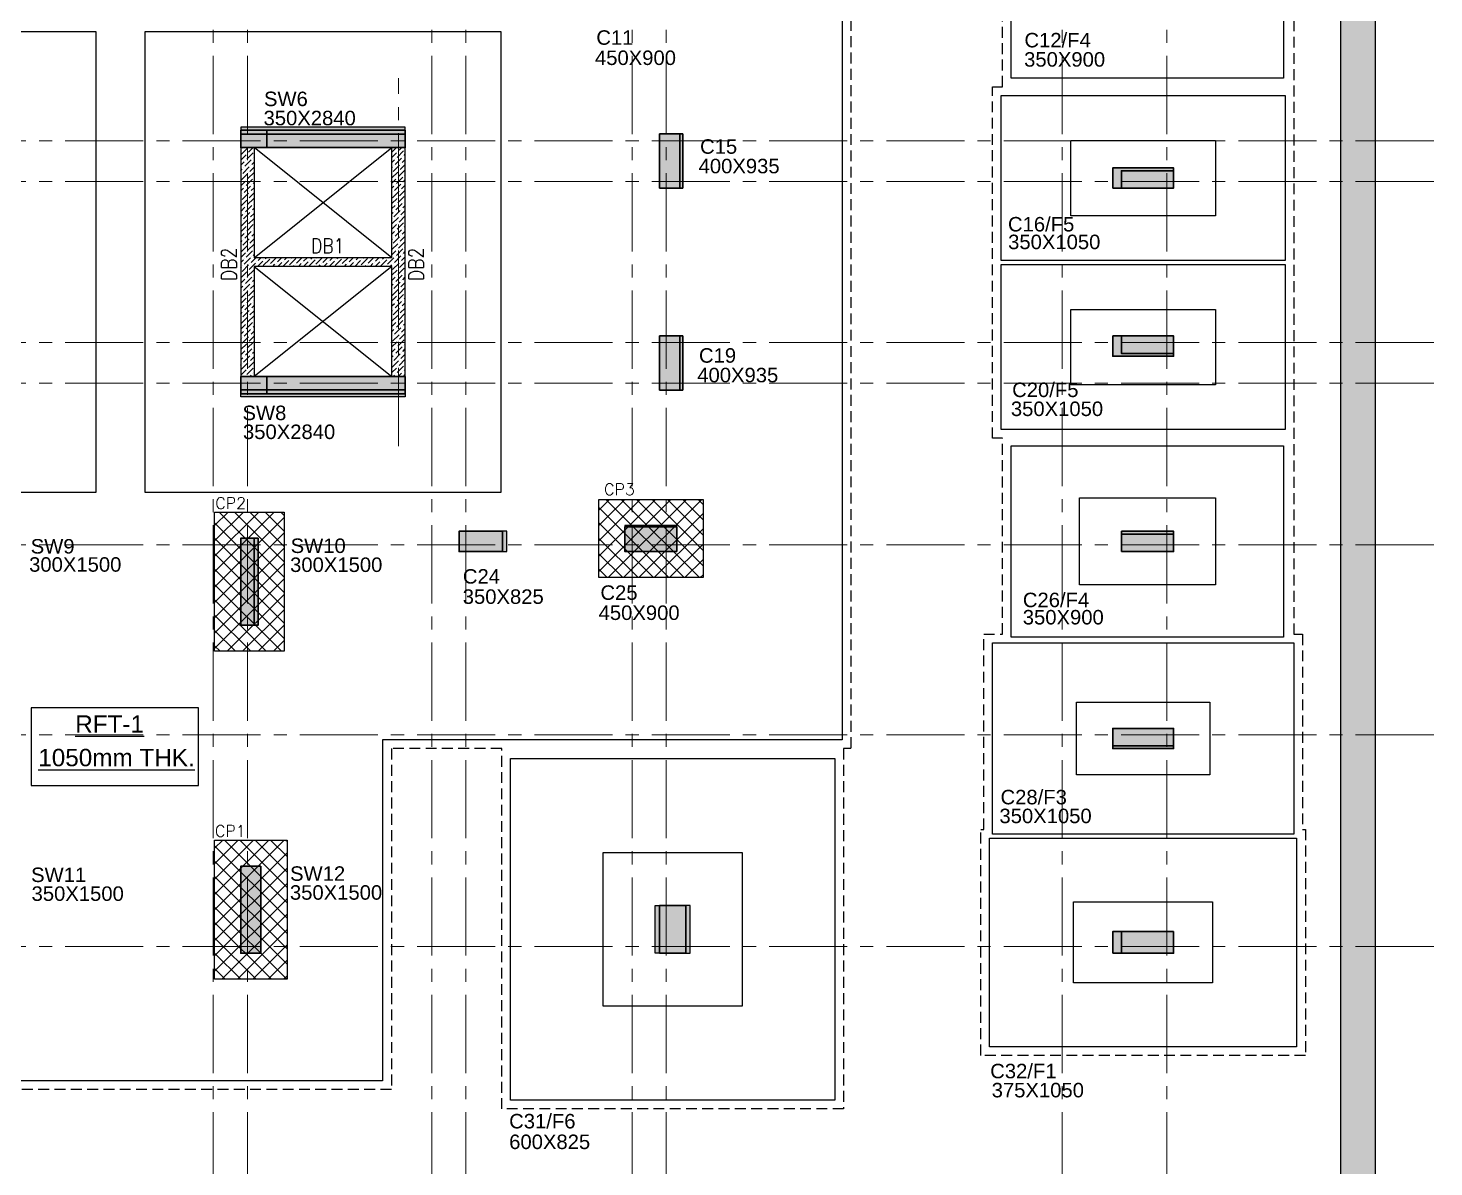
# Model space of a CAD drawing. Header units: inches. Extents: x 1472972 to 1563198, y -500444 to -382436.
# Drawn here: x 1496369 to 1520632, y -416381 to -396734 of the extents above; entities that cross this region are included whole.
import ezdxf
from ezdxf.enums import TextEntityAlignment as Align

# ---------------------------------------------------------------- set-up
doc = ezdxf.new("R2010")
doc.units = ezdxf.units.IN
doc.header["$MEASUREMENT"] = 0
for name, pattern in [('( Hidden )', [0.375, 0.25, -0.125]), ('CONTINOUS', [0]), ('HIDDEN', [0.375, 0.25, -0.125]), ('SKY CITY 100MT BASEMENT AND HP COLUMN GRID$0$CENTER2', [1.125, 0.75, -0.125, 0.125, -0.125])]:
    doc.linetypes.add(name, pattern=pattern)
for name, color, linetype in [('S- Text', 7, 'Continuous'), ('S-CAP', 112, 'Continuous'), ('S-CAP HATCH', 8, 'Continuous'), ('S-CAP NO', 112, 'Continuous'), ('S-COL. UPTO 1ST BFRSL', 6, 'Continuous'), ('S-COL. UPTO 2nd BFRSL', 5, 'Continuous'), ('S-COL. UPTO 3rd BFRSL', 30, 'Continuous'), ('S-COL. UPTO GFRSL', 3, 'Continuous'), ('S-COLUMN', 1, 'Continuous'), ('S-COLUMN HATCH', 1, 'Continuous'), ('S-COLUMN NO', 7, 'Continuous'), ('S-COLUMN SIZE', 12, 'Continuous'), ('S-DIAPHRAGM WALL', 1, 'Continuous'), ('S-FOOTING', 4, 'Continuous'), ('S-PCC', 7, 'HIDDEN'), ('S-RCC WALL', 6, 'Continuous'), ('S-TEXT', 7, 'Continuous')]:
    doc.layers.add(name, color=color, linetype=linetype)
doc.layers.add('SKY CITY 100MT BASEMENT AND HP COLUMN GRID$0$cen-line', color=8, linetype='SKY CITY 100MT BASEMENT AND HP COLUMN GRID$0$CENTER2', lineweight=0)
doc.styles.add('AR', font='arial.ttf')
doc.styles.add('ARIAL', font='arial.ttf')
doc.styles.add('ROMANSE', font='romans.shx', dxfattribs={"width": 0.85})
doc.styles.add('RS', font='romans.shx', dxfattribs={"width": 0.85})

# ---------------------------------------------------------------- blocks, each defined once
blk = doc.blocks.new('A$C3A3D5C1D')
at = {"layer": 'S-COLUMN HATCH', "lineweight": 30}
h = blk.add_hatch(color=256, dxfattribs=at)
h.dxf.hatch_style = 1
h.paths.add_polyline_path([(0, 6770), (900, 6770), (900, 7070), (0, 7070)])
h = blk.add_hatch(color=256, dxfattribs=at)
h.dxf.hatch_style = 1
h.paths.add_polyline_path([(8520, 7070), (8870, 7070), (8870, 6135), (8520, 6135)])
h = blk.add_hatch(color=256, dxfattribs=at)
h.dxf.hatch_style = 1
h.paths.add_polyline_path([(900, 3350), (0, 3350), (0, 3650), (900, 3650)])
h = blk.add_hatch(color=256, dxfattribs=at)
h.dxf.hatch_style = 1
h.paths.add_polyline_path([(8570, 3350), (8570, 3775), (9470, 3775), (9470, 3350)])
h = blk.add_hatch(color=256, dxfattribs=at)
h.dxf.hatch_style = 1
h.paths.add_polyline_path([(11580, 3350), (11580, 3700), (12330, 3700), (12330, 3350)])
h = blk.add_hatch(color=256, dxfattribs=at)
h.dxf.hatch_style = 1
h.paths.add_polyline_path([(15870, 2080), (16100, 2080), (16100, 3580), (15870, 3580)])
h = blk.add_hatch(color=256, dxfattribs=at)
h.dxf.hatch_style = 1
h.paths.add_polyline_path([(15750, -2080), (16100, -2080), (16100, -3580), (15750, -3580)])
h = blk.add_hatch(color=256, dxfattribs=at)
h.dxf.hatch_style = 1
h.paths.add_polyline_path([(8420, -2755), (8870, -2755), (8870, -3580), (8420, -3580)])
h = blk.add_hatch(color=256, dxfattribs=at)
h.dxf.hatch_style = 1
h.paths.add_polyline_path([(0, -3205), (900, -3205), (900, -3580), (0, -3580)])
at = {"layer": 'S-COLUMN', "lineweight": 30}
for points in [[(0, 6770), (900, 6770), (900, 7070), (0, 7070)], [(8520, 7070), (8870, 7070), (8870, 6135), (8520, 6135)], [(900, 3350), (0, 3350), (0, 3650), (900, 3650)], [(8570, 3350), (8570, 3775), (9470, 3775), (9470, 3350)], [(11580, 3350), (11580, 3700), (12330, 3700), (12330, 3350)], [(15870, 2080), (16100, 2080), (16100, 3580), (15870, 3580)], [(15750, -2080), (16100, -2080), (16100, -3580), (15750, -3580)], [(8420, -2755), (8870, -2755), (8870, -3580), (8420, -3580)], [(0, -3205), (900, -3205), (900, -3580), (0, -3580)]]:
    blk.add_lwpolyline(points, close=True, dxfattribs=at)
blk = doc.blocks.new('BLOCK-B TYP. 12.11.22')
at = {"layer": 'S-COLUMN HATCH', "lineweight": 30}
h = blk.add_hatch(color=256, dxfattribs=at)
h.dxf.hatch_style = 1
h.paths.add_polyline_path([(-900, 3505), (-900, 3205), (150, 3205), (150, 3505)])
at = {"layer": 'S-COLUMN', "lineweight": 30}
blk.add_lwpolyline([(-900, 3205), (150, 3205), (150, 3505), (-900, 3505)], close=True, dxfattribs=at)
blk.add_blockref('A$C3A3D5C1D', (-900, 3205))
blk = doc.blocks.new('BLOCK-B UPTO GFRSL')
at = {"layer": 'S-COL. UPTO GFRSL'}
h = blk.add_hatch(color=256, dxfattribs=at)
h.dxf.hatch_style = 1
h.paths.add_polyline_path([(1578739, -402045), (1578589, -402045), (1578589, -402345), (1577689, -402345), (1577689, -402395), (1578739, -402395)])
at = {"layer": 'S-COL. UPTO GFRSL', "lineweight": 30}
h = blk.add_hatch(color=256, dxfattribs=at)
h.dxf.hatch_style = 1
h.paths.add_polyline_path([(1578589, -405415), (1578589, -405465), (1577689, -405465), (1577689, -405415)])
at = {"layer": 'S-COL. UPTO GFRSL'}
h = blk.add_hatch(color=256, dxfattribs=at)
h.dxf.hatch_style = 1
h.paths.add_polyline_path([(1586259, -405315), (1587159, -405315), (1587159, -405340), (1586259, -405340)])
h = blk.add_hatch(color=256, dxfattribs=at)
h.dxf.hatch_style = 1
h.paths.add_polyline_path([(1589269, -405765), (1589194, -405765), (1589194, -405415), (1589269, -405415)])
at = {"layer": 'S-COL. UPTO GFRSL', "lineweight": 30}
h = blk.add_hatch(color=256, dxfattribs=at)
h.dxf.hatch_style = 1
h.paths.add_polyline_path([(1593559, -407035), (1593489, -407035), (1593489, -405535), (1593559, -405535)])
h = blk.add_hatch(color=256, dxfattribs=at)
h.dxf.hatch_style = 1
h.paths.add_polyline_path([(1578739, -409114), (1578739, -409164), (1577689, -409164), (1577689, -409114)])
at = {"layer": 'S-COL. UPTO GFRSL'}
h = blk.add_hatch(color=256, dxfattribs=at)
h.dxf.hatch_style = 1
h.paths.add_polyline_path([(1586034, -411870), (1586109, -411870), (1586109, -412695), (1586034, -412695)])
at = {"layer": 'S-COL. UPTO GFRSL', "lineweight": 30}
h = blk.add_hatch(color=256, dxfattribs=at)
h.dxf.hatch_style = 1
h.paths.add_polyline_path([(1578739, -412695), (1578739, -412320), (1578589, -412320), (1578589, -412695)])
for points in [[(1578739, -402045), (1578589, -402045), (1578589, -402345), (1577689, -402345), (1577689, -402395), (1578739, -402395)], [(1578589, -405415), (1578589, -405465), (1577689, -405465), (1577689, -405415)], [(1593559, -407035), (1593489, -407035), (1593489, -405535), (1593559, -405535)], [(1578739, -409114), (1578739, -409164), (1577689, -409164), (1577689, -409114)], [(1578739, -412695), (1578739, -412320), (1578589, -412320), (1578589, -412695)]]:
    blk.add_lwpolyline(points, close=True, dxfattribs=at)
at = {"layer": 'S-COL. UPTO GFRSL', "color": 3}
for points in [[(1586259, -405315), (1587159, -405315), (1587159, -405340), (1586259, -405340)], [(1589269, -405765), (1589194, -405765), (1589194, -405415), (1589269, -405415)], [(1586034, -411870), (1586109, -411870), (1586109, -412695), (1586034, -412695)]]:
    blk.add_lwpolyline(points, close=True, dxfattribs=at)
blk = doc.blocks.new('300X450')
at = {"layer": 'S-COLUMN HATCH'}
h = blk.add_hatch(color=256, dxfattribs=at)
h.dxf.hatch_style = 1
h.paths.add_polyline_path([(1490333, -75973), (1490333, -75673), (1490783, -75673), (1490783, -75973)])
at = {"layer": 'S-COLUMN', "lineweight": 30}
blk.add_lwpolyline([(1490333, -75973), (1490333, -75673), (1490783, -75673), (1490783, -75973)], close=True, dxfattribs=at)

msp = doc.modelspace()

# ---------------------------------------------------------------- hatches: boundary and pattern name
at = {"layer": 'S-COL. UPTO 1ST BFRSL', "lineweight": 30}
h = msp.add_hatch(color=256, dxfattribs=at)
h.dxf.hatch_style = 1
h.paths.add_polyline_path([(1507618.4, -399494.6), (1507668.4, -399494.6), (1507668.4, -398559.6), (1507618.4, -398559.6)])
h = msp.add_hatch(color=256, dxfattribs=at)
h.dxf.hatch_style = 1
h.paths.add_polyline_path([(1507618.4, -402044.6), (1507668.4, -402044.6), (1507668.4, -402979.6), (1507618.4, -402979.6)])
at = {"layer": 'S-COL. UPTO 2nd BFRSL'}
h = msp.add_hatch(color=5, dxfattribs=at)
h.dxf.hatch_style = 1
h.paths.add_polyline_path([(1500038.1, -398494.6), (1502878.1, -398494.6), (1502878.1, -398444.6), (1500038.1, -398444.6)])
h = msp.add_hatch(color=5, dxfattribs=at)
h.dxf.hatch_style = 1
h.paths.add_polyline_path([(1500038.1, -403044.6), (1502878.1, -403044.6), (1502878.1, -403094.6), (1500038.1, -403094.6)])
at = {"layer": 'S-COL. UPTO 3rd BFRSL'}
h = msp.add_hatch(color=256, dxfattribs=at)
h.dxf.hatch_style = 1
h.paths.add_polyline_path([(1507192.9, -411869.6), (1507192.9, -412694.6), (1507267.9, -412694.6), (1507267.9, -411869.6)])
at = {"layer": 'S-COL. UPTO GFRSL', "lineweight": 30}
h = msp.add_hatch(color=256, dxfattribs=at)
h.dxf.hatch_style = 1
h.paths.add_polyline_path([(1500488.1, -398564.6), (1500488.1, -398494.6), (1502878.1, -398494.6), (1502878.1, -398564.6)])
h = msp.add_hatch(color=256, dxfattribs=at)
h.dxf.hatch_style = 1
h.paths.add_polyline_path([(1500488.1, -402974.6), (1500488.1, -403044.6), (1502878.1, -403044.6), (1502878.1, -402974.6)])
at = {"layer": 'S-COLUMN HATCH', "lineweight": 30}
h = msp.add_hatch(color=256, dxfattribs=at)
h.dxf.hatch_style = 1
h.paths.add_polyline_path([(1502878.1, -398564.6), (1502878.1, -398794.6), (1500038.1, -398794.6), (1500038.1, -398564.6)])
h = msp.add_hatch(color=256, dxfattribs=at)
h.dxf.hatch_style = 1
h.paths.add_polyline_path([(1502878.1, -402974.6), (1502878.1, -402744.6), (1500038.1, -402744.6), (1500038.1, -402974.6)])
at = {"layer": 'S-DIAPHRAGM WALL', "true_color": 0x828282}
h = msp.add_hatch(color=8, dxfattribs=at)
h.dxf.hatch_style = 1
h.paths.add_polyline_path([(1476764.5, -386180.6), (1477769.1, -460913.6), (1517028.6, -460913.6), (1517028.6, -420907.7), (1519026.1, -420907.7), (1519026.1, -386180.6)], flags=16)
h.paths.add_polyline_path([(1476156.4, -385580.6), (1477177.1, -461513.6), (1517628.6, -461513.6), (1517628.6, -421507.7), (1519626.1, -421507.7), (1519626.1, -385580.6)])

# ---------------------------------------------------------------- linework, layer by layer
at = {"color": 3}
for p, q in [((1502648.1, -400694.6), (1500268.1, -398794.6)), ((1500268.1, -400694.6), (1502648.1, -398794.6)), ((1502648.1, -400844.6), (1500268.1, -402744.6)), ((1500268.1, -400844.6), (1502648.1, -402744.6))]:
    msp.add_line(p, q, dxfattribs=at)
at = {"layer": 'S- Text'}
for p, q in [((1499309.9, -408459), (1496421, -408459)), ((1496421, -408459), (1496421, -409801.9)), ((1499309.9, -409801.9), (1499309.9, -408459)), ((1496421, -409801.9), (1499309.9, -409801.9))]:
    msp.add_line(p, q, dxfattribs=at)
at = {"layer": 'S-CAP'}
for p, q in [((1491398.1, -396794.6), (1497538.1, -396794.6)), ((1497538.1, -396794.6), (1497538.1, -404744.6)), ((1498388.1, -396794.6), (1504528.1, -396794.6)), ((1498388.1, -404744.6), (1498388.1, -396794.6)), ((1504528.1, -396794.6), (1504528.1, -404744.6)), ((1497538.1, -404744.6), (1491398.1, -404744.6)), ((1504528.1, -404744.6), (1498388.1, -404744.6)), ((1506217.9, -404864.6), (1508017.9, -404864.6)), ((1506217.9, -406214.6), (1506217.9, -404864.6)), ((1508017.9, -404864.6), (1508017.9, -406214.6)), ((1499587.9, -407484.6), (1499587.9, -405084.6)), ((1499587.9, -405084.6), (1500787.9, -405084.6)), ((1500787.9, -405084.6), (1500787.9, -407484.6)), ((1508017.9, -406214.6), (1506217.9, -406214.6)), ((1500787.9, -407484.6), (1499587.9, -407484.6)), ((1499587.9, -410744.6), (1500837.9, -410744.6)), ((1499587.9, -413144.6), (1499587.9, -410744.6)), ((1500837.9, -410744.6), (1500837.9, -413144.6)), ((1500837.9, -413144.6), (1499587.9, -413144.6))]:
    msp.add_line(p, q, dxfattribs=at)
at = {"layer": 'S-CAP HATCH', "color": 8, "linetype": 'Continuous'}
for p, q in [((1507464.2, -404864.6), (1506217.9, -406110.9)), ((1507199, -404864.6), (1506217.9, -405845.7)), ((1506933.8, -404864.6), (1506217.9, -405580.6)), ((1506668.7, -404864.6), (1506217.9, -405315.4)), ((1506403.5, -404864.6), (1506217.9, -405050.2)), ((1506341.5, -404864.6), (1507691.5, -406214.6)), ((1507729.3, -404864.6), (1506379.3, -406214.6)), ((1506606.6, -404864.6), (1507956.6, -406214.6)), ((1507994.5, -404864.6), (1506644.5, -406214.6)), ((1506871.8, -404864.6), (1508017.9, -406010.7)), ((1507136.9, -404864.6), (1508017.9, -405745.5)), ((1507402.1, -404864.6), (1508017.9, -405480.3)), ((1507667.3, -404864.6), (1508017.9, -405215.2)), ((1507932.4, -404864.6), (1508017.9, -404950)), ((1500615, -405084.6), (1499587.9, -406111.8)), ((1500349.9, -405084.6), (1499587.9, -405846.6)), ((1500084.7, -405084.6), (1499587.9, -405581.5)), ((1499819.5, -405084.6), (1499587.9, -405316.3)), ((1500787.9, -405176.9), (1499587.9, -406376.9)), ((1499667.2, -405084.6), (1500787.9, -406205.3)), ((1499932.3, -405084.6), (1500787.9, -405940.1)), ((1500197.5, -405084.6), (1500787.9, -405675)), ((1500462.7, -405084.6), (1500787.9, -405409.8)), ((1500727.8, -405084.6), (1500787.9, -405144.6)), ((1506217.9, -405006.2), (1507426.3, -406214.6)), ((1508017.9, -405106.4), (1506909.7, -406214.6)), ((1499587.9, -405270.5), (1500787.9, -406470.5)), ((1506217.9, -405271.3), (1507161.1, -406214.6)), ((1508017.9, -405371.6), (1507174.8, -406214.6)), ((1500787.9, -405442.1), (1499587.9, -406642.1)), ((1499587.9, -405535.6), (1500787.9, -406735.6)), ((1506217.9, -405536.5), (1506896, -406214.6)), ((1508017.9, -405636.7), (1507440, -406214.6)), ((1500787.9, -405707.3), (1499587.9, -406907.3)), ((1499587.9, -405800.8), (1500787.9, -407000.8)), ((1506217.9, -405801.7), (1506630.8, -406214.6)), ((1508017.9, -405901.9), (1507705.2, -406214.6)), ((1500787.9, -405972.4), (1499587.9, -407172.4)), ((1499587.9, -406065.9), (1500787.9, -407265.9)), ((1506217.9, -406066.8), (1506365.6, -406214.6)), ((1508017.9, -406167.1), (1507970.3, -406214.6)), ((1500787.9, -406237.6), (1499587.9, -407437.6)), ((1499587.9, -406331.1), (1500741.3, -407484.6)), ((1499587.9, -406596.3), (1500476.2, -407484.6)), ((1500787.9, -406502.8), (1499806, -407484.6)), ((1499587.9, -406861.4), (1500211, -407484.6)), ((1500787.9, -406767.9), (1500071.2, -407484.6)), ((1499587.9, -407126.6), (1499945.8, -407484.6)), ((1500787.9, -407033.1), (1500336.4, -407484.6)), ((1500787.9, -407298.3), (1500601.5, -407484.6)), ((1499587.9, -407391.8), (1499680.7, -407484.6)), ((1500788.7, -410744.6), (1499587.9, -411945.4)), ((1500523.5, -410744.6), (1499587.9, -411680.2)), ((1500258.3, -410744.6), (1499587.9, -411415.1)), ((1499993.2, -410744.6), (1499587.9, -411149.9)), ((1499728, -410744.6), (1499587.9, -410884.7)), ((1499758.7, -410744.6), (1500837.9, -411823.8)), ((1500023.9, -410744.6), (1500837.9, -411558.6)), ((1500289, -410744.6), (1500837.9, -411293.4)), ((1500554.2, -410744.6), (1500837.9, -411028.3)), ((1500819.4, -410744.6), (1500837.9, -410763.1)), ((1499587.9, -410838.9), (1500837.9, -412088.9)), ((1500837.9, -410960.6), (1499587.9, -412210.6)), ((1499587.9, -411104.1), (1500837.9, -412354.1)), ((1500837.9, -411225.7), (1499587.9, -412475.7)), ((1499587.9, -411369.3), (1500837.9, -412619.3)), ((1500837.9, -411490.9), (1499587.9, -412740.9)), ((1499587.9, -411634.4), (1500837.9, -412884.4)), ((1500837.9, -411756.1), (1499587.9, -413006.1)), ((1499587.9, -411899.6), (1500832.9, -413144.6)), ((1499587.9, -412164.8), (1500567.7, -413144.6)), ((1500837.9, -412021.2), (1499714.5, -413144.6)), ((1499587.9, -412429.9), (1500302.5, -413144.6)), ((1500837.9, -412286.4), (1499979.7, -413144.6)), ((1499587.9, -412695.1), (1500037.4, -413144.6)), ((1500837.9, -412551.6), (1500244.8, -413144.6)), ((1499587.9, -412960.3), (1499772.2, -413144.6)), ((1500837.9, -412816.7), (1500510, -413144.6)), ((1500837.9, -413081.9), (1500775.2, -413144.6))]:
    msp.add_line(p, q, dxfattribs=at)
at = {"layer": 'S-COL. UPTO 1ST BFRSL', "lineweight": 30}
for points in [[(1507618.4, -399494.6), (1507668.4, -399494.6), (1507668.4, -398559.6), (1507618.4, -398559.6)], [(1507618.4, -402044.6), (1507668.4, -402044.6), (1507668.4, -402979.6), (1507618.4, -402979.6)]]:
    msp.add_lwpolyline(points, close=True, dxfattribs=at)
at = {"layer": 'S-COL. UPTO 2nd BFRSL', "color": 5}
for points in [[(1500038.1, -398494.6), (1502878.1, -398494.6), (1502878.1, -398444.6), (1500038.1, -398444.6)], [(1500038.1, -403044.6), (1502878.1, -403044.6), (1502878.1, -403094.6), (1500038.1, -403094.6)]]:
    msp.add_lwpolyline(points, close=True, dxfattribs=at)
at = {"layer": 'S-COL. UPTO 3rd BFRSL'}
msp.add_lwpolyline([(1507192.9, -411869.6), (1507267.9, -411869.6), (1507267.9, -412694.6), (1507192.9, -412694.6)], close=True, dxfattribs=at)
at = {"layer": 'S-COL. UPTO GFRSL', "color": 8, "linetype": 'Continuous'}
for p, q in [((1500038.1, -398833.8), (1500041.3, -398830.7)), ((1500052.3, -398908), (1500162.8, -398797.6)), ((1500063.4, -398808.6), (1500063.4, -398808.6)), ((1500140.7, -398996.4), (1500251.2, -398886)), ((1500173.9, -398874.9), (1500254.2, -398794.6)), ((1502648.1, -398963.9), (1502726.1, -398886)), ((1502648.7, -398874.9), (1502729, -398794.6)), ((1502737.1, -398963.3), (1502847.6, -398852.8)), ((1502748.2, -398863.9), (1502748.2, -398863.9)), ((1502770.3, -398841.8), (1502817.4, -398794.6)), ((1502869.7, -398830.7), (1502869.7, -398830.7)), ((1500038.1, -399010.6), (1500129.7, -398919.1)), ((1500038.1, -399099), (1500096.5, -399040.6)), ((1500074.4, -399239.5), (1500184.9, -399129)), ((1500107.6, -399118), (1500218, -399007.5)), ((1500118.6, -399018.5), (1500118.6, -399018.5)), ((1500151.8, -398897), (1500151.8, -398897)), ((1500207, -399106.9), (1500207, -399106.9)), ((1500229.1, -399084.8), (1500268.1, -399045.8)), ((1500240.1, -398985.4), (1500240.1, -398985.4)), ((1500262.2, -398963.3), (1500268.1, -398957.4)), ((1502648.1, -399052.3), (1502692.9, -399007.5)), ((1502648.1, -399140.6), (1502659.8, -399129)), ((1502670.8, -399206.4), (1502781.3, -399095.9)), ((1502681.9, -399106.9), (1502681.9, -399106.9)), ((1502704, -399084.8), (1502814.5, -398974.3)), ((1502715, -398985.4), (1502715, -398985.4)), ((1502792.4, -399173.2), (1502878.1, -399087.4)), ((1502803.4, -399073.8), (1502803.4, -399073.8)), ((1502825.5, -399051.7), (1502878.1, -398999)), ((1502836.6, -398952.2), (1502836.6, -398952.2)), ((1502858.7, -398930.1), (1502878.1, -398910.6)), ((1500038.1, -399187.4), (1500063.4, -399162.2)), ((1500038.1, -399452.6), (1500118.6, -399372.1)), ((1500041.3, -399361), (1500151.8, -399250.6)), ((1500052.3, -399261.6), (1500052.3, -399261.6)), ((1500085.5, -399140.1), (1500085.5, -399140.1)), ((1500129.7, -399449.4), (1500240.1, -399338.9)), ((1500140.7, -399350), (1500140.7, -399350)), ((1500162.8, -399327.9), (1500268.1, -399222.6)), ((1500173.9, -399228.5), (1500173.9, -399228.5)), ((1500196, -399206.4), (1500268.1, -399134.2)), ((1500262.2, -399316.8), (1500262.2, -399316.8)), ((1502648.1, -399317.4), (1502748.2, -399217.4)), ((1502648.1, -399405.8), (1502715, -399338.9)), ((1502648.7, -399228.5), (1502648.7, -399228.5)), ((1502726.1, -399416.3), (1502836.6, -399305.8)), ((1502737.1, -399316.8), (1502737.1, -399316.8)), ((1502759.2, -399294.7), (1502869.7, -399184.3)), ((1502770.3, -399195.3), (1502770.3, -399195.3)), ((1502847.6, -399383.1), (1502878.1, -399352.6)), ((1502858.7, -399283.7), (1502858.7, -399283.7)), ((1500038.1, -399540.9), (1500085.5, -399493.6)), ((1500038.1, -399629.3), (1500052.3, -399615.2)), ((1500063.4, -399692.5), (1500173.9, -399582)), ((1500074.4, -399593.1), (1500074.4, -399593.1)), ((1500096.5, -399571), (1500207, -399460.5)), ((1500107.6, -399471.5), (1500107.6, -399471.5)), ((1500184.9, -399659.3), (1500268.1, -399576.1)), ((1500196, -399559.9), (1500196, -399559.9)), ((1500218, -399537.8), (1500268.1, -399487.7)), ((1500229.1, -399438.4), (1500229.1, -399438.4)), ((1500251.2, -399416.3), (1500268.1, -399399.3)), ((1502648.1, -399494.2), (1502681.9, -399460.5)), ((1502648.1, -399582.6), (1502648.7, -399582)), ((1502659.8, -399659.3), (1502770.3, -399548.9)), ((1502670.8, -399559.9), (1502670.8, -399559.9)), ((1502692.9, -399537.8), (1502803.4, -399427.3)), ((1502704, -399438.4), (1502704, -399438.4)), ((1502781.3, -399626.2), (1502878.1, -399529.4)), ((1502792.4, -399526.8), (1502792.4, -399526.8)), ((1502814.5, -399504.7), (1502878.1, -399441)), ((1502825.5, -399405.2), (1502825.5, -399405.2)), ((1500038.1, -399806.1), (1500140.7, -399703.5)), ((1500038.1, -399894.5), (1500107.6, -399825.1)), ((1500041.3, -399714.6), (1500041.3, -399714.6)), ((1500118.6, -399902.4), (1500229.1, -399791.9)), ((1500129.7, -399803), (1500129.7, -399803)), ((1500151.8, -399780.9), (1500262.2, -399670.4)), ((1500162.8, -399681.4), (1500162.8, -399681.4)), ((1500240.1, -399869.3), (1500268.1, -399841.3)), ((1500251.2, -399769.8), (1500251.2, -399769.8)), ((1502648.1, -399759.4), (1502737.1, -399670.4)), ((1502648.1, -399847.8), (1502704, -399791.9)), ((1502715, -399869.3), (1502825.5, -399758.8)), ((1502726.1, -399769.8), (1502726.1, -399769.8)), ((1502748.2, -399747.7), (1502858.7, -399637.3)), ((1502759.2, -399648.3), (1502759.2, -399648.3)), ((1502814.5, -399858.2), (1502814.5, -399858.2)), ((1502836.6, -399836.1), (1502878.1, -399794.5)), ((1502847.6, -399736.7), (1502847.6, -399736.7)), ((1502869.7, -399714.6), (1502878.1, -399706.1)), ((1500038.1, -399982.9), (1500074.4, -399946.6)), ((1500038.1, -400071.3), (1500041.3, -400068.1)), ((1500052.3, -400145.5), (1500162.8, -400035)), ((1500063.4, -400046), (1500063.4, -400046)), ((1500085.5, -400024), (1500196, -399913.5)), ((1500096.5, -399924.5), (1500096.5, -399924.5)), ((1500173.9, -400112.3), (1500268.1, -400018)), ((1500184.9, -400012.9), (1500184.9, -400012.9)), ((1500207, -399990.8), (1500268.1, -399929.7)), ((1500218, -399891.4), (1500218, -399891.4)), ((1502648.1, -399936.1), (1502670.8, -399913.5)), ((1502648.7, -400112.3), (1502759.2, -400001.9)), ((1502659.8, -400012.9), (1502659.8, -400012.9)), ((1502681.9, -399990.8), (1502792.4, -399880.3)), ((1502692.9, -399891.4), (1502692.9, -399891.4)), ((1502737.1, -400200.7), (1502847.6, -400090.2)), ((1502748.2, -400101.3), (1502748.2, -400101.3)), ((1502770.3, -400079.2), (1502878.1, -399971.3)), ((1502781.3, -399979.8), (1502781.3, -399979.8)), ((1502803.4, -399957.7), (1502878.1, -399882.9)), ((1502869.7, -400068.1), (1502869.7, -400068.1)), ((1500038.1, -400248), (1500129.7, -400156.5)), ((1500038.1, -400336.4), (1500096.5, -400278.1)), ((1500107.6, -400355.4), (1500218, -400244.9)), ((1500118.6, -400256), (1500118.6, -400256)), ((1500140.7, -400233.9), (1500251.2, -400123.4)), ((1500151.8, -400134.4), (1500151.8, -400134.4)), ((1500207, -400344.4), (1500207, -400344.4)), ((1500229.1, -400322.3), (1500268.1, -400283.2)), ((1500240.1, -400222.8), (1500240.1, -400222.8)), ((1500262.2, -400200.7), (1500268.1, -400194.8)), ((1502648.1, -400201.3), (1502726.1, -400123.4)), ((1502648.1, -400289.7), (1502692.9, -400244.9)), ((1502670.8, -400443.8), (1502781.3, -400333.3)), ((1502681.9, -400344.4), (1502681.9, -400344.4)), ((1502704, -400322.3), (1502814.5, -400211.8)), ((1502715, -400222.8), (1502715, -400222.8)), ((1502792.4, -400410.6), (1502878.1, -400324.9)), ((1502803.4, -400311.2), (1502803.4, -400311.2)), ((1502825.5, -400289.1), (1502878.1, -400236.5)), ((1502836.6, -400189.7), (1502836.6, -400189.7)), ((1502858.7, -400167.6), (1502878.1, -400148.1)), ((1500038.1, -400424.8), (1500063.4, -400399.6)), ((1500041.3, -400598.5), (1500151.8, -400488)), ((1500052.3, -400499), (1500052.3, -400499)), ((1500074.4, -400476.9), (1500184.9, -400366.5)), ((1500085.5, -400377.5), (1500085.5, -400377.5)), ((1500129.7, -400686.9), (1500240.1, -400576.4)), ((1500162.8, -400565.3), (1500268.1, -400460)), ((1500173.9, -400465.9), (1500173.9, -400465.9)), ((1500196, -400443.8), (1500268.1, -400371.6)), ((1500262.2, -400554.3), (1500262.2, -400554.3)), ((1502648.1, -400378.1), (1502659.8, -400366.5)), ((1502648.1, -400554.9), (1502748.2, -400454.8)), ((1502648.1, -400643.3), (1502715, -400576.4)), ((1502648.7, -400465.9), (1502648.7, -400465.9)), ((1502726.1, -400653.7), (1502836.6, -400543.2)), ((1502737.1, -400554.3), (1502737.1, -400554.3)), ((1502759.2, -400532.2), (1502869.7, -400421.7)), ((1502770.3, -400432.7), (1502770.3, -400432.7)), ((1502858.7, -400521.1), (1502858.7, -400521.1)), ((1500038.1, -400690), (1500118.6, -400609.5)), ((1500038.1, -400778.4), (1500085.5, -400731.1)), ((1500063.4, -400929.9), (1500173.9, -400819.4)), ((1500096.5, -400808.4), (1500207, -400697.9)), ((1500107.6, -400709), (1500107.6, -400709)), ((1500140.7, -400587.4), (1500140.7, -400587.4)), ((1500184.9, -400896.8), (1500295.4, -400786.3)), ((1500196, -400797.3), (1500196, -400797.3)), ((1500218, -400775.3), (1500298.7, -400694.6)), ((1500229.1, -400675.8), (1500229.1, -400675.8)), ((1500251.2, -400653.7), (1500268.1, -400636.8)), ((1500317.5, -400764.2), (1500317.5, -400764.2)), ((1500325.5, -400844.6), (1500416.9, -400753.2)), ((1500339.6, -400742.1), (1500387.1, -400694.6)), ((1500428, -400830.5), (1500538.5, -400720)), ((1500439, -400731.1), (1500439, -400731.1)), ((1500461.1, -400709), (1500475.5, -400694.6)), ((1500527.4, -400819.4), (1500527.4, -400819.4)), ((1500549.5, -400797.3), (1500652.3, -400694.6)), ((1500560.6, -400697.9), (1500560.6, -400697.9)), ((1500590.6, -400844.6), (1500626.8, -400808.4)), ((1500648.9, -400786.3), (1500648.9, -400786.3)), ((1500671, -400764.2), (1500740.6, -400694.6)), ((1500679, -400844.6), (1500748.4, -400775.3)), ((1500767.4, -400844.6), (1500869.9, -400742.1)), ((1500770.5, -400753.2), (1500770.5, -400753.2)), ((1500792.6, -400731.1), (1500829, -400694.6)), ((1500881, -400819.4), (1500991.4, -400709)), ((1500892, -400720), (1500892, -400720)), ((1500914.1, -400697.9), (1500917.4, -400694.6)), ((1500980.4, -400808.4), (1500980.4, -400808.4)), ((1501002.5, -400786.3), (1501094.2, -400694.6)), ((1501032.6, -400844.6), (1501079.8, -400797.3)), ((1501101.9, -400775.3), (1501101.9, -400775.3)), ((1501121, -400844.6), (1501201.4, -400764.2)), ((1501124, -400753.2), (1501182.6, -400694.6)), ((1501212.4, -400841.5), (1501322.9, -400731.1)), ((1501223.5, -400742.1), (1501223.5, -400742.1)), ((1501245.6, -400720), (1501271, -400694.6)), ((1501334, -400808.4), (1501444.4, -400697.9)), ((1501345, -400709), (1501345, -400709)), ((1501386.1, -400844.6), (1501411.3, -400819.4)), ((1501433.4, -400797.3), (1501433.4, -400797.3)), ((1501455.5, -400775.3), (1501536.1, -400694.6)), ((1501474.5, -400844.6), (1501532.8, -400786.3)), ((1501554.9, -400764.2), (1501554.9, -400764.2)), ((1501562.9, -400844.6), (1501654.4, -400753.2)), ((1501577, -400742.1), (1501624.5, -400694.6)), ((1501665.4, -400830.5), (1501775.9, -400720)), ((1501676.5, -400731.1), (1501676.5, -400731.1)), ((1501698.6, -400709), (1501712.9, -400694.6)), ((1501764.8, -400819.4), (1501764.8, -400819.4)), ((1501786.9, -400797.3), (1501889.7, -400694.6)), ((1501798, -400697.9), (1501798, -400697.9)), ((1501828.1, -400844.6), (1501864.3, -400808.4)), ((1501886.4, -400786.3), (1501886.4, -400786.3)), ((1501908.5, -400764.2), (1501978.1, -400694.6)), ((1501916.5, -400844.6), (1501985.8, -400775.3)), ((1502004.9, -400844.6), (1502107.4, -400742.1)), ((1502007.9, -400753.2), (1502007.9, -400753.2)), ((1502030, -400731.1), (1502066.5, -400694.6)), ((1502118.4, -400819.4), (1502228.9, -400709)), ((1502129.4, -400720), (1502129.4, -400720)), ((1502151.5, -400697.9), (1502154.9, -400694.6)), ((1502217.8, -400808.4), (1502217.8, -400808.4)), ((1502239.9, -400786.3), (1502331.6, -400694.6)), ((1502270, -400844.6), (1502317.3, -400797.3)), ((1502339.4, -400775.3), (1502339.4, -400775.3)), ((1502358.4, -400844.6), (1502438.8, -400764.2)), ((1502361.5, -400753.2), (1502420, -400694.6)), ((1502449.9, -400841.5), (1502560.3, -400731.1)), ((1502460.9, -400742.1), (1502460.9, -400742.1)), ((1502483, -400720), (1502508.4, -400694.6)), ((1502571.4, -400808.4), (1502681.9, -400697.9)), ((1502582.4, -400709), (1502582.4, -400709)), ((1502623.6, -400844.6), (1502648.7, -400819.4)), ((1502659.8, -400896.8), (1502770.3, -400786.3)), ((1502670.8, -400797.3), (1502670.8, -400797.3)), ((1502692.9, -400775.3), (1502803.4, -400664.8)), ((1502704, -400675.8), (1502704, -400675.8)), ((1502781.3, -400863.6), (1502878.1, -400766.8)), ((1502792.4, -400764.2), (1502792.4, -400764.2)), ((1502814.5, -400742.1), (1502878.1, -400678.4)), ((1502825.5, -400642.7), (1502825.5, -400642.7)), ((1502847.6, -400620.6), (1502878.1, -400590)), ((1500038.1, -400866.8), (1500052.3, -400852.6)), ((1500038.1, -401043.5), (1500140.7, -400941)), ((1500038.1, -401131.9), (1500107.6, -401062.5)), ((1500041.3, -400952), (1500041.3, -400952)), ((1500074.4, -400830.5), (1500074.4, -400830.5)), ((1500118.6, -401139.9), (1500229.1, -401029.4)), ((1500129.7, -401040.4), (1500129.7, -401040.4)), ((1500151.8, -401018.3), (1500262.2, -400907.8)), ((1500162.8, -400918.9), (1500162.8, -400918.9)), ((1500251.2, -401007.3), (1500251.2, -401007.3)), ((1500502.3, -400844.6), (1500505.3, -400841.5)), ((1500858.9, -400841.5), (1500858.9, -400841.5)), ((1500944.2, -400844.6), (1500958.3, -400830.5)), ((1501311.9, -400830.5), (1501311.9, -400830.5)), ((1501739.7, -400844.6), (1501742.7, -400841.5)), ((1502096.3, -400841.5), (1502096.3, -400841.5)), ((1502181.6, -400844.6), (1502195.7, -400830.5)), ((1502549.3, -400830.5), (1502549.3, -400830.5)), ((1502648.1, -400996.8), (1502737.1, -400907.8)), ((1502648.1, -401085.2), (1502704, -401029.4)), ((1502715, -401106.7), (1502825.5, -400996.2)), ((1502726.1, -401007.3), (1502726.1, -401007.3)), ((1502748.2, -400985.2), (1502858.7, -400874.7)), ((1502759.2, -400885.7), (1502759.2, -400885.7)), ((1502836.6, -401073.6), (1502878.1, -401032)), ((1502847.6, -400974.1), (1502847.6, -400974.1)), ((1502869.7, -400952), (1502878.1, -400943.6)), ((1500038.1, -401220.3), (1500074.4, -401184)), ((1500038.1, -401308.7), (1500041.3, -401305.6)), ((1500052.3, -401382.9), (1500162.8, -401272.4)), ((1500063.4, -401283.5), (1500063.4, -401283.5)), ((1500085.5, -401261.4), (1500196, -401150.9)), ((1500096.5, -401162), (1500096.5, -401162)), ((1500173.9, -401349.8), (1500268.1, -401255.5)), ((1500184.9, -401250.3), (1500184.9, -401250.3)), ((1500207, -401228.2), (1500268.1, -401167.1)), ((1500218, -401128.8), (1500218, -401128.8)), ((1500240.1, -401106.7), (1500268.1, -401078.7)), ((1502648.1, -401173.6), (1502670.8, -401150.9)), ((1502648.7, -401349.8), (1502759.2, -401239.3)), ((1502659.8, -401250.3), (1502659.8, -401250.3)), ((1502681.9, -401228.2), (1502792.4, -401117.8)), ((1502692.9, -401128.8), (1502692.9, -401128.8)), ((1502770.3, -401316.6), (1502878.1, -401208.7)), ((1502781.3, -401217.2), (1502781.3, -401217.2)), ((1502803.4, -401195.1), (1502878.1, -401120.4)), ((1502814.5, -401095.7), (1502814.5, -401095.7)), ((1502869.7, -401305.6), (1502869.7, -401305.6)), ((1500038.1, -401485.5), (1500129.7, -401394)), ((1500038.1, -401573.9), (1500096.5, -401515.5)), ((1500107.6, -401592.8), (1500218, -401482.4)), ((1500118.6, -401493.4), (1500118.6, -401493.4)), ((1500140.7, -401471.3), (1500251.2, -401360.8)), ((1500151.8, -401371.9), (1500151.8, -401371.9)), ((1500229.1, -401559.7), (1500268.1, -401520.6)), ((1500240.1, -401460.3), (1500240.1, -401460.3)), ((1500262.2, -401438.2), (1500268.1, -401432.3)), ((1502648.1, -401438.7), (1502726.1, -401360.8)), ((1502648.1, -401527.1), (1502692.9, -401482.4)), ((1502704, -401559.7), (1502814.5, -401449.2)), ((1502715, -401460.3), (1502715, -401460.3)), ((1502737.1, -401438.2), (1502847.6, -401327.7)), ((1502748.2, -401338.7), (1502748.2, -401338.7)), ((1502803.4, -401548.6), (1502803.4, -401548.6)), ((1502825.5, -401526.6), (1502878.1, -401473.9)), ((1502836.6, -401427.1), (1502836.6, -401427.1)), ((1502858.7, -401405), (1502878.1, -401385.5)), ((1500038.1, -401662.3), (1500063.4, -401637)), ((1500041.3, -401835.9), (1500151.8, -401725.4)), ((1500052.3, -401736.5), (1500052.3, -401736.5)), ((1500074.4, -401714.4), (1500184.9, -401603.9)), ((1500085.5, -401614.9), (1500085.5, -401614.9)), ((1500162.8, -401802.8), (1500268.1, -401697.4)), ((1500173.9, -401703.3), (1500173.9, -401703.3)), ((1500196, -401681.2), (1500268.1, -401609)), ((1500207, -401581.8), (1500207, -401581.8)), ((1500262.2, -401791.7), (1500262.2, -401791.7)), ((1502648.1, -401615.5), (1502659.8, -401603.9)), ((1502648.1, -401792.3), (1502748.2, -401692.3)), ((1502648.7, -401703.3), (1502648.7, -401703.3)), ((1502670.8, -401681.2), (1502781.3, -401570.7)), ((1502681.9, -401581.8), (1502681.9, -401581.8)), ((1502726.1, -401891.2), (1502836.6, -401780.7)), ((1502737.1, -401791.7), (1502737.1, -401791.7)), ((1502759.2, -401769.6), (1502869.7, -401659.1)), ((1502770.3, -401670.2), (1502770.3, -401670.2)), ((1502792.4, -401648.1), (1502878.1, -401562.3)), ((1502858.7, -401758.6), (1502858.7, -401758.6)), ((1500038.1, -401927.4), (1500118.6, -401847)), ((1500038.1, -402015.8), (1500085.5, -401968.5)), ((1500096.5, -402045.8), (1500207, -401935.3)), ((1500107.6, -401946.4), (1500107.6, -401946.4)), ((1500129.7, -401924.3), (1500240.1, -401813.8)), ((1500140.7, -401824.9), (1500140.7, -401824.9)), ((1500196, -402034.8), (1500196, -402034.8)), ((1500218, -402012.7), (1500268.1, -401962.6)), ((1500229.1, -401913.3), (1500229.1, -401913.3)), ((1500251.2, -401891.2), (1500268.1, -401874.2)), ((1502648.1, -401880.7), (1502715, -401813.8)), ((1502648.1, -401969.1), (1502681.9, -401935.3)), ((1502659.8, -402134.2), (1502770.3, -402023.7)), ((1502670.8, -402034.8), (1502670.8, -402034.8)), ((1502692.9, -402012.7), (1502803.4, -401902.2)), ((1502704, -401913.3), (1502704, -401913.3)), ((1502781.3, -402101.1), (1502878.1, -402004.2)), ((1502792.4, -402001.6), (1502792.4, -402001.6)), ((1502814.5, -401979.5), (1502878.1, -401915.9)), ((1502825.5, -401880.1), (1502825.5, -401880.1)), ((1502847.6, -401858), (1502878.1, -401827.5)), ((1500038.1, -402104.2), (1500052.3, -402090)), ((1500038.1, -402281), (1500140.7, -402178.4)), ((1500041.3, -402189.5), (1500041.3, -402189.5)), ((1500063.4, -402167.4), (1500173.9, -402056.9)), ((1500074.4, -402067.9), (1500074.4, -402067.9)), ((1500118.6, -402377.3), (1500229.1, -402266.8)), ((1500129.7, -402277.9), (1500129.7, -402277.9)), ((1500151.8, -402255.8), (1500262.2, -402145.3)), ((1500162.8, -402156.3), (1500162.8, -402156.3)), ((1500184.9, -402134.2), (1500268.1, -402051)), ((1500251.2, -402244.7), (1500251.2, -402244.7)), ((1502648.1, -402057.5), (1502648.7, -402056.9)), ((1502648.1, -402234.2), (1502737.1, -402145.3)), ((1502648.1, -402322.6), (1502704, -402266.8)), ((1502715, -402344.1), (1502825.5, -402233.7)), ((1502726.1, -402244.7), (1502726.1, -402244.7)), ((1502748.2, -402222.6), (1502858.7, -402112.1)), ((1502759.2, -402123.2), (1502759.2, -402123.2)), ((1502836.6, -402311), (1502878.1, -402269.4)), ((1502847.6, -402211.6), (1502847.6, -402211.6)), ((1502869.7, -402189.5), (1502878.1, -402181)), ((1500038.1, -402369.4), (1500107.6, -402300)), ((1500038.1, -402457.8), (1500074.4, -402421.5)), ((1500052.3, -402620.4), (1500162.8, -402509.9)), ((1500063.4, -402520.9), (1500063.4, -402520.9)), ((1500085.5, -402498.8), (1500196, -402388.3)), ((1500096.5, -402399.4), (1500096.5, -402399.4)), ((1500173.9, -402587.2), (1500268.1, -402492.9)), ((1500184.9, -402487.8), (1500184.9, -402487.8)), ((1500207, -402465.7), (1500268.1, -402404.5)), ((1500218, -402366.2), (1500218, -402366.2)), ((1500240.1, -402344.1), (1500268.1, -402316.1)), ((1502648.1, -402411), (1502670.8, -402388.3)), ((1502648.7, -402587.2), (1502759.2, -402476.7)), ((1502659.8, -402487.8), (1502659.8, -402487.8)), ((1502681.9, -402465.7), (1502792.4, -402355.2)), ((1502692.9, -402366.2), (1502692.9, -402366.2)), ((1502770.3, -402554.1), (1502878.1, -402446.2)), ((1502781.3, -402454.6), (1502781.3, -402454.6)), ((1502803.4, -402432.5), (1502878.1, -402357.8)), ((1502814.5, -402333.1), (1502814.5, -402333.1)), ((1500038.1, -402546.1), (1500041.3, -402543)), ((1500038.1, -402722.9), (1500129.7, -402631.4)), ((1500118.6, -402730.8), (1500118.6, -402730.8)), ((1500140.7, -402708.7), (1500251.2, -402598.3)), ((1500151.8, -402609.3), (1500151.8, -402609.3)), ((1500193.3, -402744.6), (1500218, -402719.8)), ((1500240.1, -402697.7), (1500240.1, -402697.7)), ((1500262.2, -402675.6), (1500268.1, -402669.7)), ((1502648.1, -402676.2), (1502726.1, -402598.3)), ((1502668.1, -402744.6), (1502692.9, -402719.8)), ((1502715, -402697.7), (1502715, -402697.7)), ((1502737.1, -402675.6), (1502847.6, -402565.1)), ((1502748.2, -402576.2), (1502748.2, -402576.2)), ((1502756.5, -402744.6), (1502814.5, -402686.6)), ((1502836.6, -402664.6), (1502836.6, -402664.6)), ((1502844.9, -402744.6), (1502878.1, -402711.3)), ((1502858.7, -402642.5), (1502878.1, -402623)), ((1502869.7, -402543), (1502869.7, -402543))]:
    msp.add_line(p, q, dxfattribs=at)
at = {"layer": 'S-COL. UPTO GFRSL', "lineweight": 30}
for points in [[(1500488.1, -398564.6), (1500488.1, -398494.6), (1502878.1, -398494.6), (1502878.1, -398564.6)], [(1500488.1, -402974.6), (1500488.1, -403044.6), (1502878.1, -403044.6), (1502878.1, -402974.6)]]:
    msp.add_lwpolyline(points, close=True, dxfattribs=at)
at = {"layer": 'S-COLUMN', "lineweight": 30}
for points in [[(1502878.1, -398564.6), (1502878.1, -398794.6), (1500038.1, -398794.6), (1500038.1, -398564.6)], [(1502878.1, -402974.6), (1502878.1, -402744.6), (1500038.1, -402744.6), (1500038.1, -402974.6)]]:
    msp.add_lwpolyline(points, close=True, dxfattribs=at)
at = {"layer": 'S-DIAPHRAGM WALL'}
msp.add_lwpolyline([(1476156.4, -385580.6), (1477177.1, -461513.6), (1517628.6, -461513.6), (1517628.6, -421507.7), (1519626.1, -421507.7), (1519626.1, -385580.6), (1476156.4, -385580.6)], dxfattribs=at)
msp.add_lwpolyline([(1476764.5, -386180.6), (1477769.1, -460913.6), (1517028.6, -460913.6), (1517028.6, -420907.7), (1519026.1, -420907.7), (1519026.1, -386180.6)], close=True, dxfattribs=at)
at = {"layer": 'S-FOOTING', "linetype": 'CONTINOUS'}
for p, q in [((1510418.4, -392524.6), (1510418.4, -409014.6)), ((1513337.9, -397599.7), (1513337.9, -394299.7)), ((1518037.9, -394299.7), (1518037.9, -397599.7)), ((1518037.9, -397599.7), (1513337.9, -397599.7)), ((1513162.9, -400744.6), (1513162.9, -397894.6)), ((1513162.9, -397894.6), (1518062.9, -397894.6)), ((1518062.9, -397894.6), (1518062.9, -400744.6)), ((1514362.9, -399969.6), (1514362.9, -398669.6)), ((1514362.9, -398669.6), (1516862.9, -398669.6)), ((1516862.9, -398669.6), (1516862.9, -399969.6)), ((1516862.9, -399969.6), (1514362.9, -399969.6)), ((1518062.9, -400744.6), (1513162.9, -400744.6)), ((1513162.9, -403660.3), (1513162.9, -400810.3)), ((1513162.9, -400810.3), (1518062.9, -400810.3)), ((1518062.9, -400810.3), (1518062.9, -403660.3)), ((1514362.9, -402885.3), (1514362.9, -401585.3)), ((1514362.9, -401585.3), (1516862.9, -401585.3)), ((1516862.9, -401585.3), (1516862.9, -402885.3)), ((1516862.9, -402885.3), (1514362.9, -402885.3)), ((1518062.9, -403660.3), (1513162.9, -403660.3)), ((1513337.9, -407239.6), (1513337.9, -403939.6)), ((1513337.9, -403939.6), (1518037.9, -403939.6)), ((1518037.9, -403939.6), (1518037.9, -407239.6)), ((1514512.9, -406339.6), (1514512.9, -404839.6)), ((1514512.9, -404839.6), (1516862.9, -404839.6)), ((1516862.9, -404839.6), (1516862.9, -406339.6)), ((1516862.9, -406339.6), (1514512.9, -406339.6)), ((1513012.9, -410639.2), (1513012.9, -407339.2)), ((1513012.9, -407339.2), (1518212.9, -407339.2)), ((1518037.9, -407239.6), (1513337.9, -407239.6)), ((1518212.9, -407339.2), (1518212.9, -410639.2)), ((1514462.9, -409614.2), (1514462.9, -408364.2)), ((1514462.9, -408364.2), (1516762.9, -408364.2)), ((1516762.9, -408364.2), (1516762.9, -409614.2)), ((1510418.4, -409014.6), (1502487.9, -409014.6)), ((1502487.9, -409014.6), (1502487.9, -414894.6)), ((1504692.9, -415232.1), (1504692.9, -409332.1)), ((1504692.9, -409332.1), (1510292.9, -409332.1)), ((1510292.9, -409332.1), (1510292.9, -415232.1)), ((1516762.9, -409614.2), (1514462.9, -409614.2)), ((1512963.4, -414307.1), (1512963.4, -410707.1)), ((1512963.4, -410707.1), (1518263.4, -410707.1)), ((1518212.9, -410639.2), (1513012.9, -410639.2)), ((1518263.4, -410707.1), (1518263.4, -414307.1)), ((1506292.9, -413607.1), (1506292.9, -410957.1)), ((1506292.9, -410957.1), (1508692.9, -410957.1)), ((1508692.9, -410957.1), (1508692.9, -413607.1)), ((1514413.4, -413207.1), (1514413.4, -411807.1)), ((1514413.4, -411807.1), (1516813.4, -411807.1)), ((1516813.4, -411807.1), (1516813.4, -413207.1)), ((1516813.4, -413207.1), (1514413.4, -413207.1)), ((1508692.9, -413607.1), (1506292.9, -413607.1)), ((1518263.4, -414307.1), (1512963.4, -414307.1)), ((1502487.9, -414894.6), (1493437.9, -414894.6)), ((1510292.9, -415232.1), (1504692.9, -415232.1))]:
    msp.add_line(p, q, dxfattribs=at)
at = {"layer": 'S-PCC', "linetype": '( Hidden )', "ltscale": 750}
for p, q in [((1510568.4, -392374.6), (1510568.4, -409164.6)), ((1513187.9, -397744.6), (1513187.9, -394350.7)), ((1518212.9, -394350.7), (1518212.9, -407189.2)), ((1513012.9, -403810.3), (1513012.9, -397744.6)), ((1513012.9, -397744.6), (1513187.9, -397744.6)), ((1513187.9, -403810.3), (1513012.9, -403810.3)), ((1513187.9, -407189.2), (1513187.9, -403810.3)), ((1512862.9, -410557.1), (1512862.9, -407189.2)), ((1512862.9, -407189.2), (1513187.9, -407189.2)), ((1518212.9, -407189.2), (1518362.9, -407189.2)), ((1518362.9, -407189.2), (1518362.9, -410557.1)), ((1504542.9, -409164.6), (1502637.9, -409164.6)), ((1502637.9, -409164.6), (1502637.9, -415044.6)), ((1504542.9, -415382.1), (1504542.9, -409164.6)), ((1510442.9, -409164.6), (1510442.9, -415382.1)), ((1510568.4, -409164.6), (1510442.9, -409164.6)), ((1512813.4, -414457.1), (1512813.4, -410557.1)), ((1512813.4, -410557.1), (1512862.9, -410557.1)), ((1518362.9, -410557.1), (1518413.4, -410557.1)), ((1518413.4, -410557.1), (1518413.4, -414457.1)), ((1518413.4, -414457.1), (1512813.4, -414457.1)), ((1502637.9, -415044.6), (1493287.9, -415044.6)), ((1510442.9, -415382.1), (1504542.9, -415382.1))]:
    msp.add_line(p, q, dxfattribs=at)
at = {"layer": 'S-RCC WALL'}
for p, q in [((1500038.1, -398794.6), (1500038.1, -402744.6)), ((1500268.1, -398794.6), (1500268.1, -400694.6)), ((1502648.1, -400694.6), (1502648.1, -398794.6)), ((1502878.1, -402744.6), (1502878.1, -398794.6)), ((1502648.1, -400694.6), (1500268.1, -400694.6)), ((1500268.1, -400844.6), (1500268.1, -402744.6)), ((1502648.1, -400844.6), (1500268.1, -400844.6)), ((1502648.1, -402744.6), (1502648.1, -400844.6))]:
    msp.add_line(p, q, dxfattribs=at)
at = {"layer": 'SKY CITY 100MT BASEMENT AND HP COLUMN GRID$0$cen-line', "color": 8, "ltscale": 1800}
for p, q in [((1499564.4, -383036.2), (1499564.4, -462083.8)), ((1500152.9, -383036.2), (1500152.9, -462083.8)), ((1503334.4, -383036.2), (1503334.4, -462083.8)), ((1503922.9, -383036.2), (1503922.9, -462083.8)), ((1506794.4, -383036.2), (1506794.4, -462083.8)), ((1507382.9, -383036.2), (1507382.9, -462083.8)), ((1514214.4, -383036.2), (1514214.4, -462083.8)), ((1516022.9, -383036.2), (1516022.9, -462083.8)), ((1502762.9, -403944.6), (1502762.9, -397594.6)), ((1520631.8, -398679.6), (1473571.7, -398679.6)), ((1520631.8, -399379.6), (1473571.7, -399379.6)), ((1520631.8, -402159.6), (1473571.7, -402159.6)), ((1520631.8, -402859.6), (1473571.7, -402859.6)), ((1520631.8, -405649.6), (1473571.7, -405649.6)), ((1520631.8, -408929.2), (1473571.7, -408929.2)), ((1520631.8, -412579.6), (1473571.7, -412579.6))]:
    msp.add_line(p, q, dxfattribs=at)

# ---------------------------------------------------------------- block references
at = {"color": 3, "rotation": 180}
msp.add_blockref('300X450', (2990820.9, -474467.6), dxfattribs=at)
at = {"color": 3, "xscale": -1}
msp.add_blockref('300X450', (2990820.9, -327071.6), dxfattribs=at)
at = {"layer": 'S-COL. UPTO GFRSL', "rotation": 180}
msp.add_blockref('BLOCK-B UPTO GFRSL', (3093827.1, -801539.2), dxfattribs=at)
at = {"layer": 'S-COL. UPTO GFRSL', "xscale": -1}
msp.add_blockref('BLOCK-B UPTO GFRSL', (3093827.1, 0), dxfattribs=at)
at = {"layer": 'S-COLUMN', "rotation": 180}
msp.add_blockref('BLOCK-B TYP. 12.11.22', (1515237.9, -389219.6), dxfattribs=at)
at = {"layer": 'S-COLUMN', "xscale": -1}
msp.add_blockref('BLOCK-B TYP. 12.11.22', (1515237.9, -412319.6), dxfattribs=at)

# ---------------------------------------------------------------- texts
at = {"layer": 'S- Text', "style": 'AR'}
for s, p in [('%%URFT-1', (1497181.6, -408740)), ('%%U1050mm THK.', (1496543.6, -409318.7))]:
    msp.add_text(s, height=300, dxfattribs=at).set_placement(p, align=Align.MIDDLE_LEFT)
at = {"layer": 'S-CAP NO', "ltscale": 50, "style": 'ROMANSE'}
for s, p in [('CP3', (1506575.9, -404691.1)), ('CP2', (1499864.6, -404929.9)), ('CP1', (1499859.2, -410585.6))]:
    msp.add_text(s, height=200, dxfattribs=at).set_placement(p, align=Align.MIDDLE)
at = {"layer": 'S-COLUMN NO', "linetype": 'CONTINOUS', "style": 'ARIAL'}
for s, p in [('C11', (1506175.9, -397021.1)), ('C12/F4', (1513564.9, -397066)), ('SW6', (1500439.6, -398079.3)), ('C15', (1507966.2, -398901.2)), ('C16/F5', (1513280.7, -400242)), ('C19', (1507947.6, -402506.1)), ('C20/F5', (1513352.8, -403099)), ('SW8', (1500068.8, -403496.8)), ('SW9', (1496413.5, -405798.8)), ('SW10', (1500900, -405789.4)), ('C24', (1503872.6, -406317.6)), ('C25', (1506246.7, -406597.7)), ('C26/F4', (1513537.7, -406724.2)), ('C28/F3', (1513152.4, -410125.8)), ('SW11', (1496420.1, -411466.7)), ('SW12', (1500889.6, -411445.4)), ('C32/F1', (1512973.9, -414852.5)), ('C31/F6', (1504671.2, -415717))]:
    msp.add_text(s, height=250, dxfattribs=at).set_placement(p)
at = {"layer": 'S-COLUMN SIZE', "linetype": 'CONTINOUS', "style": 'ARIAL'}
for s, p in [('450X900', (1506152.3, -397369.8)), ('350X900', (1513559.4, -397398)), ('350X2840', (1500432, -398409.9)), ('400X935', (1507941.2, -399238.1)), ('350X1050', (1513283.3, -400547.1)), ('400X935', (1507918.1, -402844.2)), ('350X1050', (1513330.7, -403426.2)), ('350X2840', (1500077, -403823.2)), ('300X1500', (1496385.9, -406112.1)), ('300X1500', (1500890.3, -406116.8)), ('350X825', (1503870, -406666.9)), ('450X900', (1506215.3, -406944.9)), ('350X900', (1513535.9, -407022.1)), ('350X1050', (1513133.3, -410450.5)), ('350X1500', (1496428.2, -411791.3)), ('350X1500', (1500887.2, -411771.4)), ('375X1050', (1512999.5, -415181.2)), ('600X825', (1504671.6, -416073.4))]:
    msp.add_text(s, height=250, dxfattribs=at).set_placement(p)
at = {"layer": 'S-TEXT', "linetype": 'CONTINOUS', "style": 'RS', "width": 0.85}
for p in [(1499962.5, -401096.8), (1503194.8, -401096.8)]:
    msp.add_text('DB2', height=255.56, rotation=90, dxfattribs=at).set_placement(p)
msp.add_text('DB1', height=255.56, dxfattribs=at).set_placement((1501249.8, -400617.8))

doc.saveas('drawing.dxf')
